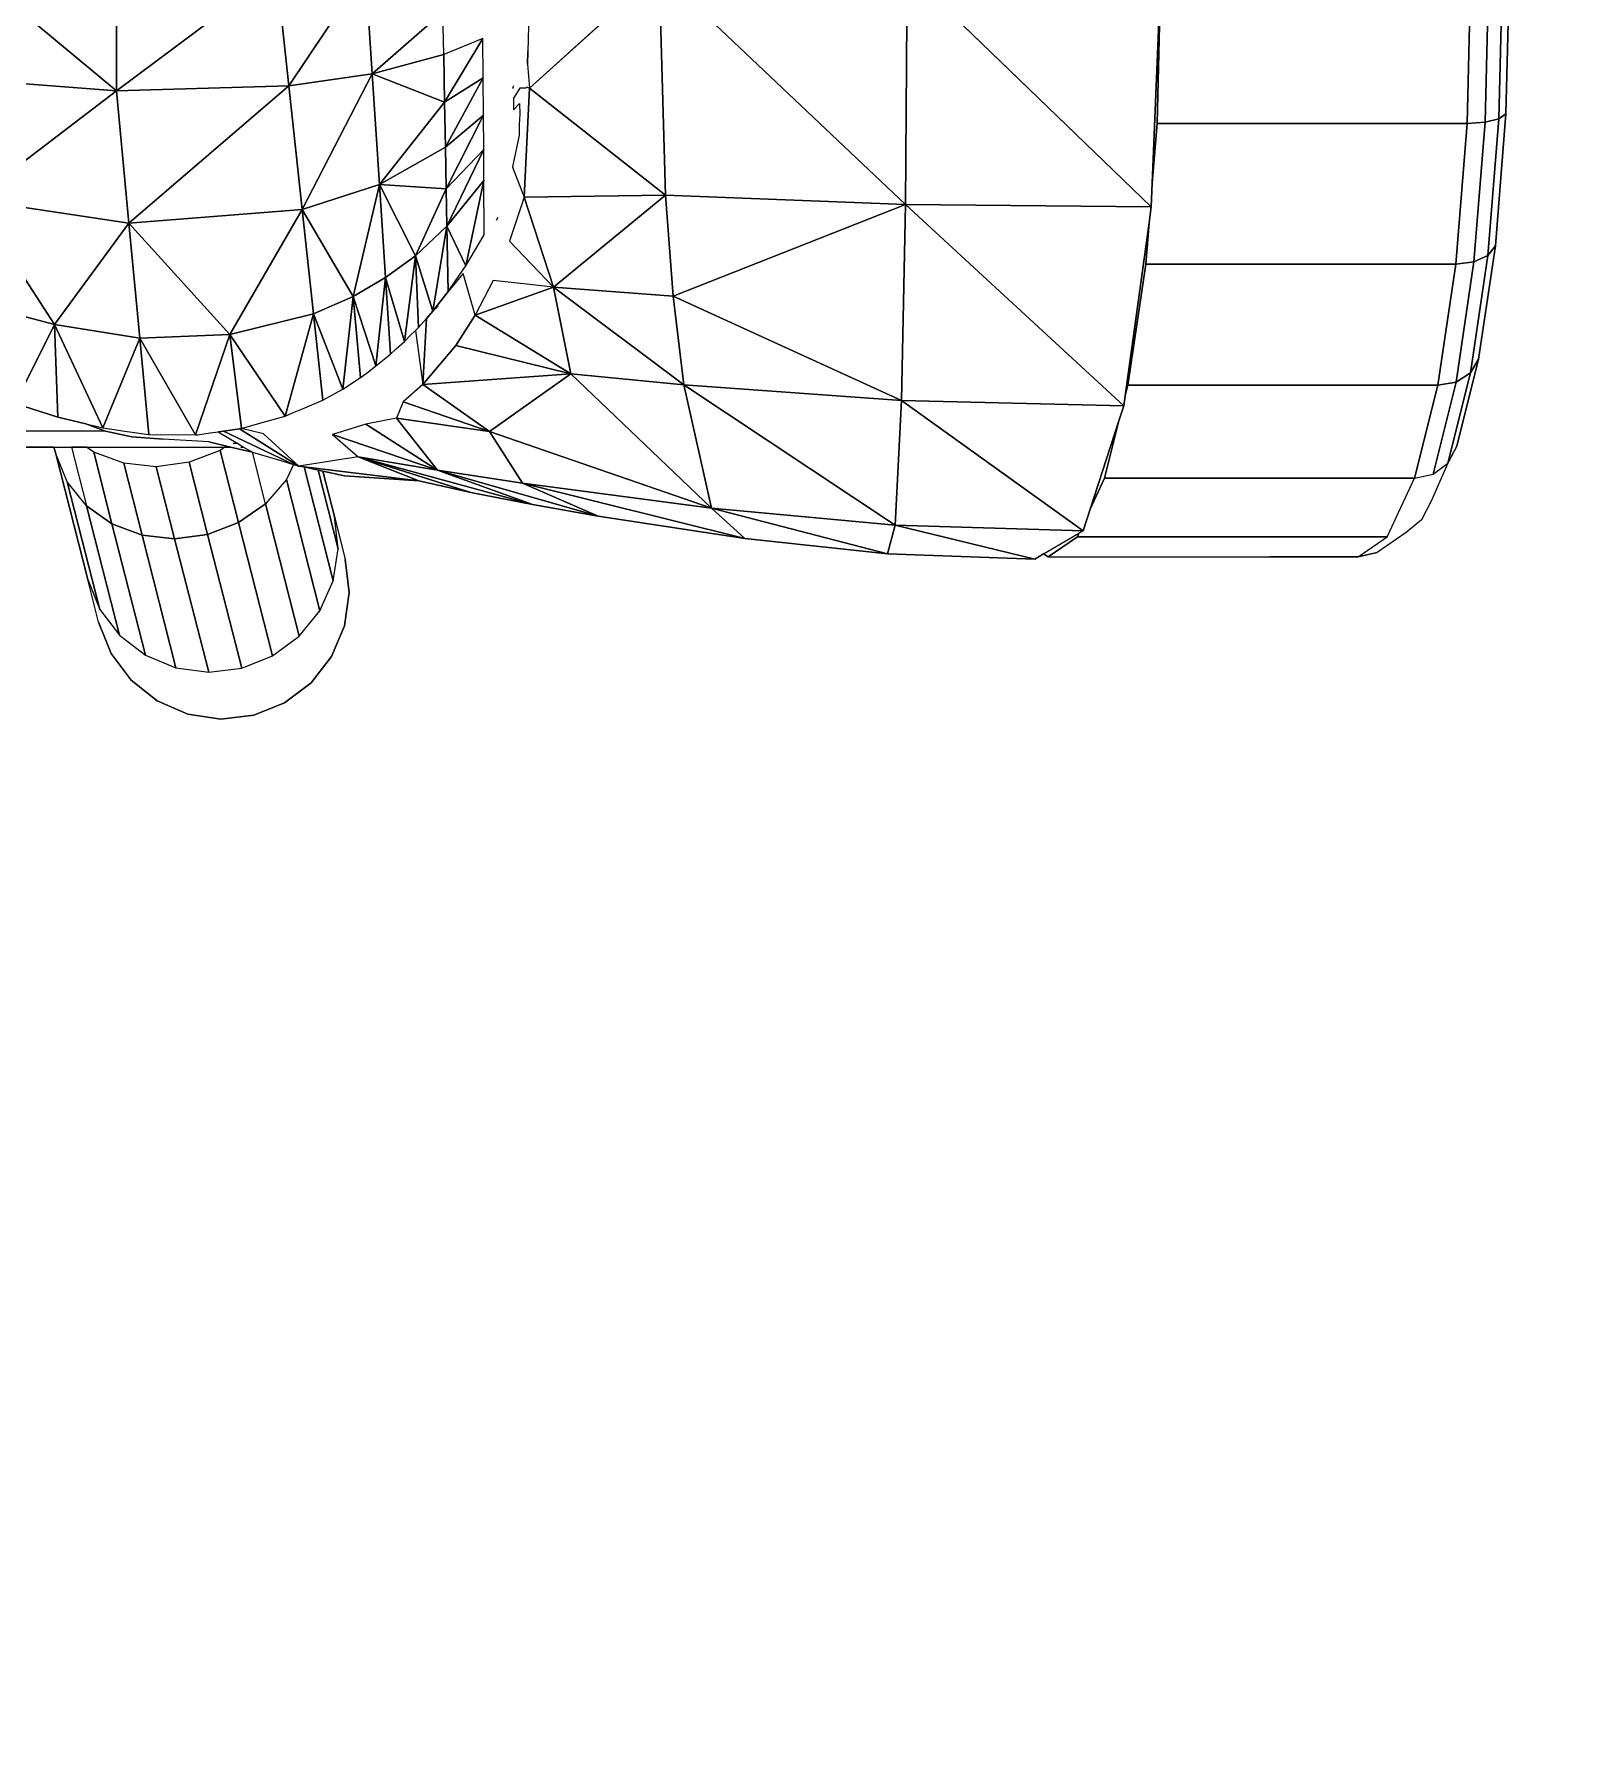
# Model space of a CAD drawing. Header units: millimetres. Extents: x 81693 to 98868, y 6565 to 11437.
# Drawn here: x 83271.95 to 83277.96, y 9385.79 to 9392.55 of the extents above; entities that cross this region are included whole.
import ezdxf

# ---------------------------------------------------------------- set-up
doc = ezdxf.new("R2010")
doc.units = ezdxf.units.MM
doc.layers.add('Moveis', color=1, linetype='Continuous', lineweight=9)
doc.layers.add('Parede Baixa', color=5, linetype='Continuous', lineweight=50)
doc.layers.add('Piso', color=55, linetype='Continuous')

# ---------------------------------------------------------------- blocks, each defined once
blk = doc.blocks.new('o')
at = {"layer": 'Moveis'}
for p, q in [((12555.8039, 3262.57), (12555.9332, 3262.589)), ((12555.9332, 3262.589), (12556.0628, 3262.5737)), ((12555.6837, 3262.5179), (12555.8039, 3262.57)), ((12556.0628, 3262.5737), (12556.184, 3262.525)), ((12556.184, 3262.525), (12556.2884, 3262.4464)), ((12555.5809, 3262.4364), (12555.6837, 3262.5179)), ((12555.5024, 3262.3309), (12555.5809, 3262.4364)), ((12556.2884, 3262.4464), (12556.3689, 3262.3431)), ((12555.4537, 3262.2086), (12555.5024, 3262.3309)), ((12556.3689, 3262.3431), (12556.4201, 3262.2223)), ((12555.4537, 3262.2086), (12555.4108, 3262.0405)), ((12556.4201, 3262.2223), (12556.4384, 3262.0921)), ((12556.4384, 3262.0921), (12556.4226, 3261.9614)), ((12555.4108, 3262.0405), (12555.285, 3261.5475)), ((12556.3797, 3261.7933), (12556.4226, 3261.9614)), ((12558.5531, 3261.9394), (12557.9917, 3261.8797)), ((12559.131, 3261.9606), (12558.5531, 3261.9394)), ((12559.1659, 3261.9402), (12559.131, 3261.9606)), ((12559.1659, 3261.9402), (12559.1837, 3261.9522)), ((12559.1659, 3261.9402), (12559.3049, 3261.8592)), ((12559.1837, 3261.9522), (12559.2985, 3261.8729)), ((12559.1837, 3261.9522), (12560.0237, 3261.9522)), ((12560.0237, 3261.9522), (12560.055, 3261.9522)), ((12560.055, 3261.9522), (12560.4012, 3261.9522)), ((12560.4012, 3261.9522), (12560.4758, 3261.9342)), ((12560.5897, 3261.8556), (12560.4758, 3261.9342)), ((12557.9917, 3261.8797), (12557.4167, 3261.7916)), ((12559.2985, 3261.8729), (12559.3049, 3261.8592)), ((12559.3212, 3261.8497), (12559.3049, 3261.8592)), ((12559.3491, 3261.7641), (12559.3212, 3261.8497)), ((12560.6503, 3261.8062), (12560.5897, 3261.8556)), ((12556.3344, 3261.6154), (12556.3797, 3261.7933)), ((12557.4167, 3261.7916), (12557.1581, 3261.7453)), ((12560.6887, 3261.7323), (12560.6503, 3261.8062)), ((12557.1581, 3261.7453), (12556.9156, 3261.6984)), ((12559.462, 3261.4176), (12559.3491, 3261.7641)), ((12559.3491, 3261.7641), (12559.4054, 3261.6429)), ((12560.754, 3261.5831), (12560.6887, 3261.7323)), ((12556.4193, 3261.6338), (12556.7118, 3261.6536)), ((12556.7118, 3261.6536), (12556.9156, 3261.6984)), ((12559.4054, 3261.6429), (12559.462, 3261.4176)), ((12556.0576, 3261.5409), (12556.1729, 3261.575)), ((12556.1729, 3261.575), (12556.2198, 3261.5889)), ((12556.2404, 3261.595), (12556.2198, 3261.5889)), ((12556.2404, 3261.595), (12556.2607, 3261.5975)), ((12556.2607, 3261.5975), (12556.3157, 3261.6113)), ((12556.3157, 3261.6113), (12556.3344, 3261.6154)), ((12556.3344, 3261.6154), (12556.4193, 3261.6338)), ((12560.754, 3261.5831), (12560.7888, 3261.5168)), ((12552.0413, 3261.5202), (12555.278, 3261.5202)), ((12555.278, 3261.5202), (12555.285, 3261.5475)), ((12555.278, 3261.5202), (12555.2956, 3261.5202)), ((12555.2956, 3261.5202), (12555.3472, 3261.5202)), ((12555.3472, 3261.5202), (12555.4057, 3261.5202)), ((12555.4057, 3261.5202), (12555.4292, 3261.5202)), ((12555.4292, 3261.5202), (12555.536, 3261.5202)), ((12555.536, 3261.5202), (12555.6605, 3261.5202)), ((12555.6605, 3261.5202), (12555.7941, 3261.5202)), ((12555.7941, 3261.5202), (12555.9276, 3261.5202)), ((12555.8866, 3261.4993), (12555.9724, 3261.5202)), ((12555.9276, 3261.5202), (12555.9501, 3261.5202)), ((12555.9501, 3261.5202), (12555.9724, 3261.5202)), ((12555.9724, 3261.5202), (12556.0576, 3261.5409)), ((12556, 3261.5063), (12555.9824, 3261.5065)), ((12556.0123, 3261.5202), (12556.023, 3261.5202)), ((12560.8747, 3261.1747), (12560.7888, 3261.5168)), ((12555.4038, 3261.4292), (12555.4803, 3261.4573)), ((12555.4803, 3261.4573), (12555.5848, 3261.4798)), ((12555.5848, 3261.4798), (12555.7066, 3261.4891)), ((12555.8866, 3261.4993), (12555.7066, 3261.4891)), ((12559.4814, 3261.358), (12559.462, 3261.4176)), ((12559.4868, 3261.3188), (12559.4814, 3261.358)), ((12559.5804, 3260.6397), (12559.4868, 3261.3188)), ((12559.4868, 3261.3188), (12559.4972, 3261.2776)), ((12559.4972, 3261.2776), (12559.5675, 3260.802)), ((12560.9406, 3260.7294), (12560.8747, 3261.1747)), ((12556.7414, 3261.0147), (12556.7098, 3261.0507)), ((12556.7663, 3260.9863), (12556.7414, 3261.0147)), ((12556.7663, 3260.9863), (12556.7879, 3260.9667)), ((12559.5675, 3260.802), (12559.5804, 3260.6397)), ((12560.9819, 3260.2111), (12560.9406, 3260.7294)), ((12557.0213, 3260.6178), (12557.015, 3260.6296)), ((12559.5891, 3260.5769), (12559.5804, 3260.6397)), ((12559.5928, 3260.484), (12559.5891, 3260.5769)), ((12557.079, 3260.4197), (12557.0819, 3260.4271)), ((12559.5928, 3260.484), (12559.6116, 3260.2485)), ((12559.6265, 3259.6549), (12559.5928, 3260.484)), ((12559.6116, 3260.2485), (12559.6265, 3259.6549)), ((12560.9959, 3259.6551), (12560.9819, 3260.2111)), ((12557.083, 3260.1013), (12557.0793, 3260.1094)), ((12557.0793, 3260.1094), (12557.0831, 3260.1094)), ((12557.1386, 3260.0155), (12557.1393, 3259.9658))]:
    blk.add_line(p, q, dxfattribs=at)
for points, invisible_edges in [([(12557.1581, 3261.7453), (12558.9237, 3282.3154), (12557.4167, 3261.7916)], 3), ([(12557.1581, 3261.7453), (12558.9237, 3282.3154), (12557.4167, 3261.7916)], 3), ([(12557.1581, 3261.7453), (12558.9237, 3282.3154), (12557.4167, 3261.7916)], 3), ([(12557.1581, 3261.7453), (12558.9237, 3282.3154), (12557.4167, 3261.7916)], 3), ([(12557.1581, 3261.7453), (12558.9237, 3282.3154), (12557.4167, 3261.7916)], 3), ([(12557.4167, 3261.7916), (12558.9237, 3282.3154), (12557.9917, 3261.8797)], 3), ([(12557.4167, 3261.7916), (12558.9237, 3282.3154), (12557.9917, 3261.8797)], 3), ([(12557.4167, 3261.7916), (12558.9237, 3282.3154), (12557.9917, 3261.8797)], 3), ([(12557.4167, 3261.7916), (12558.9237, 3282.3154), (12557.9917, 3261.8797)], 3), ([(12557.4167, 3261.7916), (12558.9237, 3282.3154), (12557.9917, 3261.8797)], 3), ([(12557.9917, 3261.8797), (12558.9237, 3282.3154), (12558.5531, 3261.9394)], 3), ([(12557.9917, 3261.8797), (12558.9237, 3282.3154), (12558.5531, 3261.9394)], 3), ([(12557.9917, 3261.8797), (12558.9237, 3282.3154), (12558.5531, 3261.9394)], 3), ([(12557.9917, 3261.8797), (12558.9237, 3282.3154), (12558.5531, 3261.9394)], 3), ([(12557.9917, 3261.8797), (12558.9237, 3282.3154), (12558.5531, 3261.9394)], 3), ([(12555.278, 3261.5202), (12556.6486, 3280.6857), (12555.285, 3261.5475)], 3), ([(12555.278, 3261.5202), (12556.6486, 3280.6857), (12555.285, 3261.5475)], 3), ([(12555.278, 3261.5202), (12556.6486, 3280.6857), (12555.285, 3261.5475)], 3), ([(12555.278, 3261.5202), (12556.6486, 3280.6857), (12555.285, 3261.5475)], 3), ([(12555.278, 3261.5202), (12556.6486, 3280.6857), (12555.285, 3261.5475)], 3), ([(12555.285, 3261.5475), (12556.6486, 3280.6857), (12555.4108, 3262.0405)], 3), ([(12555.285, 3261.5475), (12556.6486, 3280.6857), (12555.4108, 3262.0405)], 3), ([(12555.285, 3261.5475), (12556.6486, 3280.6857), (12555.4108, 3262.0405)], 3), ([(12555.285, 3261.5475), (12556.6486, 3280.6857), (12555.4108, 3262.0405)], 3), ([(12555.285, 3261.5475), (12556.6486, 3280.6857), (12555.4108, 3262.0405)], 3), ([(12555.4108, 3262.0405), (12556.6486, 3280.6857), (12555.4537, 3262.2086)], 3), ([(12555.4108, 3262.0405), (12556.6486, 3280.6857), (12555.4537, 3262.2086)], 3), ([(12555.4108, 3262.0405), (12556.6486, 3280.6857), (12555.4537, 3262.2086)], 3), ([(12555.4108, 3262.0405), (12556.6486, 3280.6857), (12555.4537, 3262.2086)], 3), ([(12555.4108, 3262.0405), (12556.6486, 3280.6857), (12555.4537, 3262.2086)], 3), ([(12555.4537, 3262.2086), (12556.6486, 3280.6857), (12555.5024, 3262.3309)], 3), ([(12555.4537, 3262.2086), (12556.6486, 3280.6857), (12555.5024, 3262.3309)], 3), ([(12555.4537, 3262.2086), (12556.6486, 3280.6857), (12555.5024, 3262.3309)], 3), ([(12555.4537, 3262.2086), (12556.6486, 3280.6857), (12555.5024, 3262.3309)], 3), ([(12555.4537, 3262.2086), (12556.6486, 3280.6857), (12555.5024, 3262.3309)], 3), ([(12555.5024, 3262.3309), (12556.6486, 3280.6857), (12555.5809, 3262.4364)], 3), ([(12555.5024, 3262.3309), (12556.6486, 3280.6857), (12555.5809, 3262.4364)], 3), ([(12555.5024, 3262.3309), (12556.6486, 3280.6857), (12555.5809, 3262.4364)], 3), ([(12555.5024, 3262.3309), (12556.6486, 3280.6857), (12555.5809, 3262.4364)], 3), ([(12555.5024, 3262.3309), (12556.6486, 3280.6857), (12555.5809, 3262.4364)], 3), ([(12555.5809, 3262.4364), (12556.6486, 3280.6857), (12555.6837, 3262.5179)], 3), ([(12555.5809, 3262.4364), (12556.6486, 3280.6857), (12555.6837, 3262.5179)], 3), ([(12555.5809, 3262.4364), (12556.6486, 3280.6857), (12555.6837, 3262.5179)], 3), ([(12555.5809, 3262.4364), (12556.6486, 3280.6857), (12555.6837, 3262.5179)], 3), ([(12555.5809, 3262.4364), (12556.6486, 3280.6857), (12555.6837, 3262.5179)], 3), ([(12555.6837, 3262.5179), (12556.6486, 3280.6857), (12555.8039, 3262.57)], 3), ([(12555.6837, 3262.5179), (12556.6486, 3280.6857), (12555.8039, 3262.57)], 3), ([(12555.6837, 3262.5179), (12556.6486, 3280.6857), (12555.8039, 3262.57)], 3), ([(12555.6837, 3262.5179), (12556.6486, 3280.6857), (12555.8039, 3262.57)], 3), ([(12555.6837, 3262.5179), (12556.6486, 3280.6857), (12555.8039, 3262.57)], 3), ([(12555.8039, 3262.57), (12556.6486, 3280.6857), (12555.9332, 3262.589)], 3), ([(12555.8039, 3262.57), (12556.6486, 3280.6857), (12555.9332, 3262.589)], 3), ([(12555.8039, 3262.57), (12556.6486, 3280.6857), (12555.9332, 3262.589)], 3), ([(12555.8039, 3262.57), (12556.6486, 3280.6857), (12555.9332, 3262.589)], 3), ([(12555.8039, 3262.57), (12556.6486, 3280.6857), (12555.9332, 3262.589)], 3), ([(12555.9332, 3262.589), (12556.6486, 3280.6857), (12556.0628, 3262.5737)], 3), ([(12555.9332, 3262.589), (12556.6486, 3280.6857), (12556.0628, 3262.5737)], 3), ([(12555.9332, 3262.589), (12556.6486, 3280.6857), (12556.0628, 3262.5737)], 3), ([(12555.9332, 3262.589), (12556.6486, 3280.6857), (12556.0628, 3262.5737)], 3), ([(12555.9332, 3262.589), (12556.6486, 3280.6857), (12556.0628, 3262.5737)], 3), ([(12556.0628, 3262.5737), (12556.6486, 3280.6857), (12556.184, 3262.525)], 3), ([(12556.0628, 3262.5737), (12556.6486, 3280.6857), (12556.184, 3262.525)], 3), ([(12556.0628, 3262.5737), (12556.6486, 3280.6857), (12556.184, 3262.525)], 3), ([(12556.0628, 3262.5737), (12556.6486, 3280.6857), (12556.184, 3262.525)], 3), ([(12556.0628, 3262.5737), (12556.6486, 3280.6857), (12556.184, 3262.525)], 3), ([(12556.184, 3262.525), (12556.6486, 3280.6857), (12556.2884, 3262.4464)], 3), ([(12556.184, 3262.525), (12556.6486, 3280.6857), (12556.2884, 3262.4464)], 3), ([(12556.184, 3262.525), (12556.6486, 3280.6857), (12556.2884, 3262.4464)], 3), ([(12556.184, 3262.525), (12556.6486, 3280.6857), (12556.2884, 3262.4464)], 3), ([(12556.184, 3262.525), (12556.6486, 3280.6857), (12556.2884, 3262.4464)], 3), ([(12556.2884, 3262.4464), (12556.6486, 3280.6857), (12556.3689, 3262.3431)], 3), ([(12556.2884, 3262.4464), (12556.6486, 3280.6857), (12556.3689, 3262.3431)], 3), ([(12556.2884, 3262.4464), (12556.6486, 3280.6857), (12556.3689, 3262.3431)], 3), ([(12556.2884, 3262.4464), (12556.6486, 3280.6857), (12556.3689, 3262.3431)], 3), ([(12556.2884, 3262.4464), (12556.6486, 3280.6857), (12556.3689, 3262.3431)], 3), ([(12556.3689, 3262.3431), (12556.6486, 3280.6857), (12556.4201, 3262.2223)], 3), ([(12556.3689, 3262.3431), (12556.6486, 3280.6857), (12556.4201, 3262.2223)], 3), ([(12556.3689, 3262.3431), (12556.6486, 3280.6857), (12556.4201, 3262.2223)], 3), ([(12556.3689, 3262.3431), (12556.6486, 3280.6857), (12556.4201, 3262.2223)], 3), ([(12556.3689, 3262.3431), (12556.6486, 3280.6857), (12556.4201, 3262.2223)], 3), ([(12556.4201, 3262.2223), (12556.6486, 3280.6857), (12556.4384, 3262.0921)], 3), ([(12556.4201, 3262.2223), (12556.6486, 3280.6857), (12556.4384, 3262.0921)], 3), ([(12556.4201, 3262.2223), (12556.6486, 3280.6857), (12556.4384, 3262.0921)], 3), ([(12556.4201, 3262.2223), (12556.6486, 3280.6857), (12556.4384, 3262.0921)], 3), ([(12556.4201, 3262.2223), (12556.6486, 3280.6857), (12556.4384, 3262.0921)], 3), ([(12556.7118, 3261.6536), (12556.7243, 3280.6857), (12556.9156, 3261.6984)], 3), ([(12556.7118, 3261.6536), (12556.7243, 3280.6857), (12556.9156, 3261.6984)], 3), ([(12556.7118, 3261.6536), (12556.7243, 3280.6857), (12556.9156, 3261.6984)], 3), ([(12556.7118, 3261.6536), (12556.7243, 3280.6857), (12556.9156, 3261.6984)], 3), ([(12556.7118, 3261.6536), (12556.7243, 3280.6857), (12556.9156, 3261.6984)], 3), ([(12556.9156, 3261.6984), (12556.9167, 3280.7007), (12557.1581, 3261.7453)], 3), ([(12556.9156, 3261.6984), (12556.9167, 3280.7007), (12557.1581, 3261.7453)], 3), ([(12556.9156, 3261.6984), (12556.9167, 3280.7007), (12557.1581, 3261.7453)], 3), ([(12556.9156, 3261.6984), (12556.9167, 3280.7007), (12557.1581, 3261.7453)], 3), ([(12556.9156, 3261.6984), (12556.9167, 3280.7007), (12557.1581, 3261.7453)], 3), ([(12552.0413, 3261.5202), (12552.0907, 3279.4681), (12555.278, 3261.5202)], 3), ([(12552.0413, 3261.5202), (12552.0907, 3279.4681), (12555.278, 3261.5202)], 3), ([(12552.0413, 3261.5202), (12552.0907, 3279.4681), (12555.278, 3261.5202)], 3), ([(12552.0413, 3261.5202), (12552.0907, 3279.4681), (12555.278, 3261.5202)], 3), ([(12552.0413, 3261.5202), (12552.0907, 3279.4681), (12555.278, 3261.5202)], 3), ([(12558.5531, 3261.9394), (12558.9237, 3266.5768), (12559.131, 3261.9606)], 3), ([(12558.5531, 3261.9394), (12558.9237, 3266.5768), (12559.131, 3261.9606)], 3), ([(12558.5531, 3261.9394), (12558.9237, 3266.5768), (12559.131, 3261.9606)], 3), ([(12558.5531, 3261.9394), (12558.9237, 3266.5768), (12559.131, 3261.9606)], 3), ([(12558.5531, 3261.9394), (12558.9237, 3266.5768), (12559.131, 3261.9606)], 3), ([(12559.131, 3261.9606), (12560.0237, 3265.4681), (12559.1659, 3261.9402)], 3), ([(12559.131, 3261.9606), (12560.0237, 3265.4681), (12559.1659, 3261.9402)], 3), ([(12559.131, 3261.9606), (12560.0237, 3265.4681), (12559.1659, 3261.9402)], 3), ([(12559.131, 3261.9606), (12560.0237, 3265.4681), (12559.1659, 3261.9402)], 3), ([(12559.131, 3261.9606), (12560.0237, 3265.4681), (12559.1659, 3261.9402)], 3), ([(12559.1659, 3261.9402), (12560.0237, 3265.4681), (12559.1837, 3261.9522)], 3), ([(12559.1659, 3261.9402), (12560.0237, 3265.4681), (12559.1837, 3261.9522)], 3), ([(12559.1659, 3261.9402), (12560.0237, 3265.4681), (12559.1837, 3261.9522)], 3), ([(12559.1659, 3261.9402), (12560.0237, 3265.4681), (12559.1837, 3261.9522)], 3), ([(12559.1659, 3261.9402), (12560.0237, 3265.4681), (12559.1837, 3261.9522)], 3), ([(12560.055, 3261.9522), (12561.0428, 3264.449), (12560.4012, 3261.9522)], 3), ([(12560.4012, 3261.9522), (12561.0428, 3264.449), (12560.4758, 3261.9342)], 3), ([(12560.4758, 3261.9342), (12561.0428, 3264.449), (12560.5897, 3261.8556)], 3), ([(12560.5897, 3261.8556), (12561.0428, 3264.449), (12560.6503, 3261.8062)], 3), ([(12560.6503, 3261.8062), (12561.0428, 3264.449), (12560.6887, 3261.7323)], 3), ([(12560.6887, 3261.7323), (12561.0428, 3264.449), (12560.754, 3261.5831)], 3), ([(12560.754, 3261.5831), (12561.0428, 3264.449), (12560.7888, 3261.5168)], 3), ([(12560.7888, 3261.5168), (12561.0428, 3264.449), (12560.8747, 3261.1747)], 3), ([(12560.8747, 3261.1747), (12561.0428, 3264.449), (12560.9406, 3260.7294)], 3), ([(12560.9406, 3260.7294), (12561.0428, 3264.449), (12560.9819, 3260.2111)], 3), ([(12560.9819, 3260.2111), (12561.0428, 3264.449), (12560.9959, 3259.6551)], 3), ([(12555.7573, 3262.3874), (12555.7524, 3261.8805), (12555.6244, 3261.8664)], 1), ([(12555.6244, 3261.8664), (12555.6378, 3262.338), (12555.7573, 3262.3874)], 1), ([(12555.7524, 3261.8805), (12555.7573, 3262.3874), (12555.8862, 3262.4048)], 1), ([(12555.8862, 3262.4048), (12555.8816, 3261.8635), (12555.7524, 3261.8805)], 1), ([(12555.8816, 3261.8635), (12555.8862, 3262.4048), (12556.0157, 3262.3889)], 1), ([(12556.0157, 3262.3889), (12556.0032, 3261.8165), (12555.8816, 3261.8635)], 1), ([(12556.0032, 3261.8165), (12556.0157, 3262.3889), (12556.137, 3262.3408)], 1), ([(12555.6378, 3262.338), (12555.6244, 3261.8664), (12555.5062, 3261.8221)], 1), ([(12555.5062, 3261.8221), (12555.5359, 3262.2599), (12555.6378, 3262.338)], 1), ([(12556.137, 3262.3408), (12556.1089, 3261.7428), (12556.0032, 3261.8165)], 1), ([(12556.1089, 3261.7428), (12556.137, 3262.3408), (12556.2418, 3262.2638)], 1), ([(12555.5359, 3262.2599), (12555.5062, 3261.8221), (12555.406, 3261.7507)], 1), ([(12555.406, 3261.7507), (12555.4584, 3262.1584), (12555.5359, 3262.2599)], 1), ([(12556.2418, 3262.2638), (12556.1914, 3261.6473), (12556.1089, 3261.7428)], 1), ([(12556.1914, 3261.6473), (12556.2418, 3262.2638), (12556.323, 3262.1632)], 1), ([(12555.4584, 3262.1584), (12555.406, 3261.7507), (12555.3305, 3261.6571)], 1), ([(12555.3305, 3261.6571), (12555.4108, 3262.0405), (12555.4584, 3262.1584)], 1), ([(12556.323, 3262.1632), (12556.2198, 3261.5889), (12556.1914, 3261.6473)], 1), ([(12556.2198, 3261.5889), (12556.323, 3262.1632), (12556.2404, 3261.595)], 3), ([(12556.2404, 3261.595), (12556.323, 3262.1632), (12556.2607, 3261.5975)], 3), ([(12556.2607, 3261.5975), (12556.323, 3262.1632), (12556.375, 3262.0458)], 1), ([(12556.375, 3262.0458), (12556.3157, 3261.6113), (12556.2607, 3261.5975)], 1), ([(12556.3157, 3261.6113), (12556.375, 3262.0458), (12556.3944, 3261.9196)], 1), ([(12556.7118, 3261.6536), (12556.4226, 3261.9614), (12556.4384, 3262.0921)], 13), ([(12556.7118, 3261.6536), (12556.4226, 3261.9614), (12556.4384, 3262.0921)], 13), ([(12556.7118, 3261.6536), (12556.4226, 3261.9614), (12556.4384, 3262.0921)], 13), ([(12556.7118, 3261.6536), (12556.4226, 3261.9614), (12556.4384, 3262.0921)], 13), ([(12556.7118, 3261.6536), (12556.4226, 3261.9614), (12556.4384, 3262.0921)], 13), ([(12555.4108, 3262.0405), (12555.3305, 3261.6571), (12555.285, 3261.5475)], 1), ([(12556.3944, 3261.9196), (12556.3344, 3261.6154), (12556.3157, 3261.6113)], 1), ([(12556.3344, 3261.6154), (12556.3944, 3261.9196), (12556.3797, 3261.7933)], 1), ([(12556.4193, 3261.6338), (12556.3797, 3261.7933), (12556.4226, 3261.9614)], 13), ([(12556.4193, 3261.6338), (12556.3797, 3261.7933), (12556.4226, 3261.9614)], 13), ([(12556.4193, 3261.6338), (12556.3797, 3261.7933), (12556.4226, 3261.9614)], 13), ([(12556.4193, 3261.6338), (12556.3797, 3261.7933), (12556.4226, 3261.9614)], 13), ([(12556.4193, 3261.6338), (12556.3797, 3261.7933), (12556.4226, 3261.9614)], 13), ([(12556.4193, 3261.6338), (12556.4226, 3261.9614), (12556.7118, 3261.6536)], 3), ([(12556.4193, 3261.6338), (12556.4226, 3261.9614), (12556.7118, 3261.6536)], 3), ([(12556.4193, 3261.6338), (12556.4226, 3261.9614), (12556.7118, 3261.6536)], 3), ([(12556.4193, 3261.6338), (12556.4226, 3261.9614), (12556.7118, 3261.6536)], 3), ([(12556.4193, 3261.6338), (12556.4226, 3261.9614), (12556.7118, 3261.6536)], 3), ([(12559.131, 3261.9606), (12559.3212, 3261.8497), (12558.5825, 3261.8267)], 1), ([(12559.3212, 3261.8497), (12559.131, 3261.9606), (12559.1659, 3261.9402)], 13), ([(12559.3212, 3261.8497), (12559.1659, 3261.9402), (12559.3049, 3261.8592)], 1), ([(12560.0237, 3261.9522), (12559.2985, 3261.8729), (12559.1837, 3261.9522)], 1), ([(12559.2985, 3261.8729), (12560.0237, 3261.9522), (12560.516, 3261.8729)], 3), ([(12560.516, 3261.8729), (12560.0237, 3261.9522), (12560.055, 3261.9522)], 13), ([(12560.516, 3261.8729), (12560.055, 3261.9522), (12560.4012, 3261.9522)], 1), ([(12555.5523, 3261.5838), (12555.5062, 3261.8221), (12555.6244, 3261.8664)], 1), ([(12555.6244, 3261.8664), (12555.6802, 3261.5974), (12555.5523, 3261.5838)], 1), ([(12555.6802, 3261.5974), (12555.6244, 3261.8664), (12555.7524, 3261.8805)], 1), ([(12555.7524, 3261.8805), (12555.8094, 3261.5802), (12555.6802, 3261.5974)], 1), ([(12555.8094, 3261.5802), (12555.7524, 3261.8805), (12555.8816, 3261.8635)], 1), ([(12555.8816, 3261.8635), (12555.931, 3261.5334), (12555.8094, 3261.5802)], 1), ([(12555.931, 3261.5334), (12555.8816, 3261.8635), (12556.0032, 3261.8165)], 1), ([(12559.3212, 3261.8497), (12559.4814, 3261.358), (12558.6071, 3261.3376)], 1), ([(12560.516, 3261.8729), (12559.3049, 3261.8592), (12559.2985, 3261.8729)], 1), ([(12559.3049, 3261.8592), (12560.516, 3261.8729), (12559.3212, 3261.8497)], 3), ([(12559.3212, 3261.8497), (12560.516, 3261.8729), (12559.3491, 3261.7641)], 3), ([(12559.4814, 3261.358), (12559.3212, 3261.8497), (12559.3491, 3261.7641)], 13), ([(12559.3491, 3261.7641), (12560.516, 3261.8729), (12559.4054, 3261.6429)], 3), ([(12559.4054, 3261.6429), (12560.516, 3261.8729), (12560.6229, 3261.6429)], 1), ([(12555.4343, 3261.5403), (12555.406, 3261.7507), (12555.5062, 3261.8221)], 1), ([(12555.5062, 3261.8221), (12555.5523, 3261.5838), (12555.4343, 3261.5403)], 1), ([(12556.0032, 3261.8165), (12555.9501, 3261.5202), (12555.931, 3261.5334)], 1), ([(12555.9501, 3261.5202), (12556.0032, 3261.8165), (12555.9724, 3261.5202)], 3), ([(12555.9724, 3261.5202), (12556.0032, 3261.8165), (12556.0576, 3261.5409)], 3), ([(12556.0576, 3261.5409), (12556.0032, 3261.8165), (12556.1089, 3261.7428)], 1), ([(12556.3797, 3261.7933), (12556.4193, 3261.6338), (12556.3344, 3261.6154)], 1), ([(12556.3797, 3261.7933), (12556.4193, 3261.6338), (12556.3344, 3261.6154)], 1), ([(12556.3797, 3261.7933), (12556.4193, 3261.6338), (12556.3344, 3261.6154)], 1), ([(12556.3797, 3261.7933), (12556.4193, 3261.6338), (12556.3344, 3261.6154)], 1), ([(12556.3797, 3261.7933), (12556.4193, 3261.6338), (12556.3344, 3261.6154)], 1), ([(12555.406, 3261.7507), (12555.4057, 3261.5202), (12555.3472, 3261.5202)], 1), ([(12555.4057, 3261.5202), (12555.406, 3261.7507), (12555.4343, 3261.5403)], 3), ([(12559.4814, 3261.358), (12559.3491, 3261.7641), (12559.462, 3261.4176)], 1), ([(12556.3157, 3261.6113), (12556.7118, 3261.6536), (12556.2607, 3261.5975)], 1), ([(12556.4727, 3261.5586), (12556.2607, 3261.5975), (12556.7118, 3261.6536)], 1), ([(12556.7118, 3261.6536), (12556.3157, 3261.6113), (12556.3344, 3261.6154)], 13), ([(12556.7118, 3261.6536), (12556.3344, 3261.6154), (12556.4193, 3261.6338)], 1), ([(12556.9893, 3261.459), (12556.7845, 3261.6108), (12557.1187, 3261.6623)], 1), ([(12560.6229, 3261.6429), (12559.462, 3261.4176), (12559.4054, 3261.6429)], 1), ([(12559.462, 3261.4176), (12560.6229, 3261.6429), (12559.4814, 3261.358)], 3), ([(12559.4814, 3261.358), (12560.6229, 3261.6429), (12559.4868, 3261.3188)], 3), ([(12559.4868, 3261.3188), (12560.6229, 3261.6429), (12559.4972, 3261.2776)], 3), ([(12559.4972, 3261.2776), (12560.6229, 3261.6429), (12560.7147, 3261.2776)], 1), ([(12560.6958, 3261.6273), (12560.7147, 3261.2776), (12560.6229, 3261.6429)], 1), ([(12555.9443, 3261.4572), (12556, 3261.5063), (12556.2198, 3261.5889)], 3), ([(12556.2198, 3261.5889), (12556.0074, 3261.4483), (12555.9443, 3261.4572)], 1), ([(12556.2198, 3261.5889), (12556, 3261.5063), (12556.023, 3261.5202)], 13), ([(12556.0074, 3261.4483), (12556.2198, 3261.5889), (12556.2404, 3261.595)], 1), ([(12556.2404, 3261.595), (12556.0153, 3261.4472), (12556.0074, 3261.4483)], 1), ([(12556.0153, 3261.4472), (12556.2404, 3261.595), (12556.101, 3261.4689)], 1), ([(12556.2198, 3261.5889), (12556.023, 3261.5202), (12556.1729, 3261.575)], 3), ([(12556.1729, 3261.575), (12556.023, 3261.5202), (12556.0576, 3261.5409)], 1), ([(12556.2607, 3261.5975), (12556.4727, 3261.5586), (12556.2404, 3261.595)], 1), ([(12556.7845, 3261.6108), (12556.9893, 3261.459), (12556.6234, 3261.4069)], 1), ([(12560.7147, 3261.2776), (12560.6958, 3261.6273), (12560.7868, 3261.2649)], 1), ([(12560.754, 3261.5831), (12560.7868, 3261.2649), (12560.6958, 3261.6273)], 1), ([(12560.7868, 3261.2649), (12560.754, 3261.5831), (12560.843, 3261.2288)], 1), ([(12560.7888, 3261.5168), (12560.843, 3261.2288), (12560.754, 3261.5831)], 1), ([(12552.0413, 3261.4563), (12555.278, 3261.5202), (12555.4803, 3261.4573)], 3), ([(12555.4803, 3261.4573), (12555.278, 3261.5202), (12555.2956, 3261.5202)], 13), ([(12555.4803, 3261.4573), (12555.2956, 3261.5202), (12555.3472, 3261.5202)], 13), ([(12555.4803, 3261.4573), (12555.3472, 3261.5202), (12555.4057, 3261.5202)], 13), ([(12555.4803, 3261.4573), (12555.4057, 3261.5202), (12555.4292, 3261.5202)], 13), ([(12555.4803, 3261.4573), (12555.4292, 3261.5202), (12555.536, 3261.5202)], 13), ([(12555.4803, 3261.4573), (12555.536, 3261.5202), (12555.5848, 3261.4798)], 3), ([(12555.5848, 3261.4798), (12555.536, 3261.5202), (12555.6605, 3261.5202)], 13), ([(12555.5848, 3261.4798), (12555.6605, 3261.5202), (12555.7066, 3261.4891)], 3), ([(12555.7066, 3261.4891), (12555.6605, 3261.5202), (12555.7941, 3261.5202)], 13), ([(12555.7066, 3261.4891), (12555.7941, 3261.5202), (12555.8866, 3261.4993)], 3), ([(12555.8866, 3261.4993), (12555.7941, 3261.5202), (12555.9276, 3261.5202)], 13), ([(12555.8866, 3261.4993), (12555.9276, 3261.5202), (12555.9724, 3261.5202)], 3), ([(12556, 3261.5063), (12555.9443, 3261.4572), (12555.9232, 3261.4602)], 1), ([(12555.9724, 3261.5202), (12555.9276, 3261.5202), (12555.9501, 3261.5202)], 1), ([(12560.843, 3261.2288), (12560.7888, 3261.5168), (12560.8747, 3261.1747)], 1), ([(12555.2809, 3261.0391), (12555.4543, 3261.4413), (12555.47, 3261.4451)], 1), ([(12555.4543, 3261.4413), (12555.2809, 3261.0391), (12555.2938, 3261.4026)], 13), ([(12555.2938, 3261.4026), (12555.4803, 3261.4573), (12555.4038, 3261.4292)], 1), ([(12555.4543, 3261.4413), (12555.2938, 3261.4026), (12555.4038, 3261.4292)], 1), ([(12555.5313, 3261.4537), (12555.6153, 3261.092), (12555.47, 3261.4451)], 1), ([(12555.6153, 3261.092), (12555.5313, 3261.4537), (12555.5474, 3261.4559)], 13), ([(12555.6153, 3261.092), (12555.5474, 3261.4559), (12555.651, 3261.4705)], 1), ([(12555.8419, 3261.4716), (12555.9692, 3261.0779), (12555.8341, 3261.4728)], 1), ([(12555.9692, 3261.0779), (12555.8419, 3261.4716), (12555.8913, 3261.4647)], 13), ([(12555.9692, 3261.0779), (12555.8913, 3261.4647), (12555.9232, 3261.4602)], 13), ([(12555.9692, 3261.0779), (12555.9232, 3261.4602), (12555.9443, 3261.4572)], 13), ([(12555.9692, 3261.0779), (12555.9443, 3261.4572), (12556.0074, 3261.4483)], 13), ([(12555.9692, 3261.0779), (12556.0074, 3261.4483), (12556.0153, 3261.4472)], 1), ([(12556.0961, 3261.4241), (12555.9692, 3261.0779), (12556.0153, 3261.4472)], 1), ([(12552.0413, 3261.2691), (12555.2938, 3261.4026), (12555.1252, 3261.3494)], 13), ([(12555.9692, 3261.0779), (12556.0961, 3261.4241), (12556.1859, 3261.3985)], 1), ([(12556.215, 3261.3863), (12556.2981, 3260.9973), (12556.1859, 3261.3985)], 1), ([(12556.2981, 3260.9973), (12556.215, 3261.3863), (12556.2541, 3261.3698)], 13), ([(12556.2981, 3260.9973), (12556.2541, 3261.3698), (12556.3346, 3261.3358)], 1), ([(12556.3813, 3261.3101), (12556.2981, 3260.9973), (12556.3346, 3261.3358)], 13), ([(12556.2981, 3260.9973), (12556.3813, 3261.3101), (12556.4135, 3261.2924)], 1), ([(12556.3813, 3261.3101), (12556.3346, 3261.3358), (12556.3728, 3261.3148)], 1), ([(12559.4814, 3261.358), (12559.5891, 3260.5769), (12558.6236, 3260.5672)], 1), ([(12559.5891, 3260.5769), (12559.4814, 3261.358), (12559.4868, 3261.3188)], 13), ([(12559.5891, 3260.5769), (12559.4868, 3261.3188), (12559.5804, 3260.6397)], 1), ([(12556.485, 3261.2452), (12556.4539, 3260.9293), (12556.482, 3261.2475)], 1), ([(12556.5146, 3261.223), (12556.4539, 3260.9293), (12556.485, 3261.2452)], 3), ([(12556.7277, 3261.275), (12556.7098, 3261.0507), (12556.6983, 3261.0622)], 1), ([(12556.7098, 3261.0507), (12556.7277, 3261.275), (12556.7414, 3261.0147)], 1), ([(12556.8567, 3261.1213), (12556.7414, 3261.0147), (12556.7277, 3261.275)], 1), ([(12560.7147, 3261.2776), (12559.5675, 3260.802), (12559.4972, 3261.2776)], 1), ([(12559.5675, 3260.802), (12560.7147, 3261.2776), (12560.785, 3260.802)], 1), ([(12560.7868, 3261.2649), (12560.785, 3260.802), (12560.7147, 3261.2776)], 1), ([(12560.785, 3260.802), (12560.7868, 3261.2649), (12560.8566, 3260.793)], 1), ([(12560.843, 3261.2288), (12560.8566, 3260.793), (12560.7868, 3261.2649)], 1), ([(12556.4539, 3260.9293), (12556.5146, 3261.223), (12556.5432, 3261.2015)], 1), ([(12560.8566, 3260.793), (12560.843, 3261.2288), (12560.9112, 3260.7675)], 1), ([(12560.8747, 3261.1747), (12560.9112, 3260.7675), (12560.843, 3261.2288)], 1), ([(12560.9112, 3260.7675), (12560.8747, 3261.1747), (12560.9406, 3260.7294)], 1), ([(12556.6, 3261.1547), (12556.655, 3261.1056), (12556.5806, 3260.8546)], 1), ([(12556.655, 3261.1056), (12556.6, 3261.1547), (12556.6228, 3261.1343)], 1), ([(12556.6782, 3261.0823), (12556.6986, 3260.7688), (12556.655, 3261.1056)], 1), ([(12556.7414, 3261.0147), (12556.8567, 3261.1213), (12556.7663, 3260.9863)], 3), ([(12556.7663, 3260.9863), (12556.8567, 3261.1213), (12556.8265, 3260.9088)], 3), ([(12556.8265, 3260.9088), (12556.8567, 3261.1213), (12556.8864, 3260.8377)], 3), ([(12556.8864, 3260.8377), (12556.8567, 3261.1213), (12556.9328, 3261.0026)], 1), ([(12556.6986, 3260.7688), (12556.6782, 3261.0823), (12556.6983, 3261.0622)], 13), ([(12556.6986, 3260.7688), (12556.6983, 3261.0622), (12556.7098, 3261.0507)], 1), ([(12556.7414, 3261.0147), (12556.6986, 3260.7688), (12556.7098, 3261.0507)], 1), ([(12556.6986, 3260.7688), (12556.7414, 3261.0147), (12556.7663, 3260.9863)], 1), ([(12560.785, 3260.802), (12559.5804, 3260.6397), (12559.5675, 3260.802)], 1), ([(12559.5804, 3260.6397), (12560.785, 3260.802), (12559.5891, 3260.5769)], 3), ([(12559.5891, 3260.5769), (12560.785, 3260.802), (12559.5928, 3260.484)], 3), ([(12559.5928, 3260.484), (12560.785, 3260.802), (12559.6116, 3260.2485)], 3), ([(12559.6116, 3260.2485), (12560.785, 3260.802), (12560.8292, 3260.2485)], 1), ([(12560.8566, 3260.793), (12560.8292, 3260.2485), (12560.785, 3260.802)], 1), ([(12560.8292, 3260.2485), (12560.8566, 3260.793), (12560.9004, 3260.2439)], 1), ([(12560.9112, 3260.7675), (12560.9004, 3260.2439), (12560.8566, 3260.793)], 1), ([(12560.9004, 3260.2439), (12560.9112, 3260.7675), (12560.954, 3260.2307)], 1), ([(12560.9406, 3260.7294), (12560.954, 3260.2307), (12560.9112, 3260.7675)], 1), ([(12560.954, 3260.2307), (12560.9406, 3260.7294), (12560.9819, 3260.2111)], 1), ([(12559.5891, 3260.5769), (12559.6265, 3259.6499), (12558.6294, 3259.6499)], 1), ([(12559.6265, 3259.6499), (12559.5891, 3260.5769), (12559.5928, 3260.484)], 13), ([(12557.1056, 3260.2948), (12557.0819, 3260.4271), (12557.1252, 3260.5384)], 13), ([(12557.1083, 3260.1095), (12557.1252, 3260.5384), (12557.1323, 3260.1096)], 3), ([(12557.1323, 3260.1096), (12557.1252, 3260.5384), (12557.1459, 3260.1096)], 13), ([(12557.0819, 3260.4271), (12557.1056, 3260.2948), (12557.079, 3260.4197)], 1), ([(12559.6265, 3259.6499), (12559.5928, 3260.484), (12559.6265, 3259.6549)], 1), ([(12557.1078, 3260.2125), (12557.1055, 3260.2539), (12557.1056, 3260.2948)], 12), ([(12560.8292, 3260.2485), (12559.6265, 3259.6549), (12559.6116, 3260.2485)], 1), ([(12559.6265, 3259.6549), (12560.8292, 3260.2485), (12560.8441, 3259.6549)], 1), ([(12560.9004, 3260.2439), (12560.8441, 3259.6549), (12560.8292, 3260.2485)], 1), ([(12560.8441, 3259.6549), (12560.9004, 3260.2439), (12560.9152, 3259.6549)], 1), ([(12560.954, 3260.2307), (12560.9152, 3259.6549), (12560.9004, 3260.2439)], 1), ([(12560.9152, 3259.6549), (12560.954, 3260.2307), (12560.9685, 3259.655)], 1), ([(12560.9819, 3260.2111), (12560.9685, 3259.655), (12560.954, 3260.2307)], 1), ([(12557.0833, 3260.1948), (12557.1083, 3260.1095), (12557.0832, 3260.1493)], 1), ([(12557.1083, 3260.1095), (12557.0833, 3260.1948), (12557.1074, 3260.1705)], 13), ([(12557.1083, 3260.1095), (12557.1074, 3260.1705), (12557.1078, 3260.2125)], 13), ([(12560.9685, 3259.655), (12560.9819, 3260.2111), (12560.9959, 3259.6551)], 1), ([(12557.1323, 3260.1096), (12557.1459, 3260.1096), (12557.1358, 3260.1067)], 1), ([(12557.1459, 3260.1096), (12557.1393, 3259.9658), (12557.1386, 3260.0155)], 1), ([(12557.1393, 3259.9658), (12557.1459, 3260.1096), (12557.1416, 3259.9173)], 3), ([(12557.1416, 3259.9173), (12557.1459, 3260.1096), (12557.1429, 3259.8653)], 3), ([(12557.6556, 3259.6499), (12557.1429, 3259.8653), (12557.1459, 3260.1096)], 3)]:
    blk.add_3dface(points, dxfattribs=dict(at, invisible_edges=invisible_edges))
for points in [[(12558.5531, 3261.9394), (12557.8611, 3261.7604), (12557.9917, 3261.8797)], [(12558.5825, 3261.8267), (12557.8611, 3261.7604), (12558.5531, 3261.9394)], [(12559.131, 3261.9606), (12558.5825, 3261.8267), (12558.5531, 3261.9394)], [(12557.9917, 3261.8797), (12557.1187, 3261.6623), (12557.4167, 3261.7916)], [(12557.9917, 3261.8797), (12557.8611, 3261.7604), (12557.1187, 3261.6623)], [(12559.3212, 3261.8497), (12558.6071, 3261.3376), (12558.5825, 3261.8267)], [(12557.4167, 3261.7916), (12556.7845, 3261.6108), (12557.1581, 3261.7453)], [(12557.4167, 3261.7916), (12557.1187, 3261.6623), (12556.7845, 3261.6108)], [(12558.5825, 3261.8267), (12557.7528, 3261.2757), (12557.8611, 3261.7604)], [(12558.6071, 3261.3376), (12557.7528, 3261.2757), (12558.5825, 3261.8267)], [(12557.1581, 3261.7453), (12556.7845, 3261.6108), (12556.4727, 3261.5586)], [(12557.1581, 3261.7453), (12556.4727, 3261.5586), (12556.9156, 3261.6984)], [(12557.8611, 3261.7604), (12557.3082, 3261.2323), (12556.9893, 3261.459)], [(12557.8611, 3261.7604), (12556.9893, 3261.459), (12557.1187, 3261.6623)], [(12557.8611, 3261.7604), (12557.7528, 3261.2757), (12557.3082, 3261.2323)], [(12559.462, 3261.4176), (12559.3491, 3261.7641), (12559.4054, 3261.6429)], [(12556.9156, 3261.6984), (12556.4727, 3261.5586), (12556.7118, 3261.6536)], [(12556.7845, 3261.6108), (12556.5037, 3261.4308), (12556.3723, 3261.4715)], [(12556.7845, 3261.6108), (12556.3723, 3261.4715), (12556.4727, 3261.5586)], [(12556.7845, 3261.6108), (12556.6234, 3261.4069), (12556.5037, 3261.4308)], [(12555.6153, 3261.092), (12555.2809, 3261.0391), (12555.47, 3261.4451)], [(12555.8341, 3261.4728), (12555.6153, 3261.092), (12555.651, 3261.4705)], [(12555.9692, 3261.0779), (12555.6153, 3261.092), (12555.8341, 3261.4728)], [(12556.9893, 3261.459), (12556.6505, 3261.3421), (12556.6234, 3261.4069)], [(12556.9893, 3261.459), (12556.7277, 3261.275), (12556.6505, 3261.3421)], [(12557.3082, 3261.2323), (12556.7277, 3261.275), (12556.9893, 3261.459)], [(12555.2938, 3261.4026), (12555.2809, 3261.0391), (12555.1252, 3261.3494)], [(12556.2981, 3260.9973), (12555.9692, 3261.0779), (12556.1859, 3261.3985)], [(12555.2809, 3261.0391), (12554.964, 3260.9544), (12555.1252, 3261.3494)], [(12558.6071, 3261.3376), (12557.7112, 3260.9274), (12557.7528, 3261.2757)], [(12558.6236, 3260.5672), (12557.7112, 3260.9274), (12558.6071, 3261.3376)], [(12559.4814, 3261.358), (12558.6236, 3260.5672), (12558.6071, 3261.3376)], [(12556.4539, 3260.9293), (12556.2981, 3260.9973), (12556.4135, 3261.2924)], [(12556.482, 3261.2475), (12556.4539, 3260.9293), (12556.4135, 3261.2924)], [(12557.3082, 3261.2323), (12556.8567, 3261.1213), (12556.7277, 3261.275)], [(12557.7528, 3261.2757), (12557.2407, 3260.8917), (12557.3082, 3261.2323)], [(12557.7528, 3261.2757), (12557.7112, 3260.9274), (12557.2407, 3260.8917)], [(12556.5806, 3260.8546), (12556.4539, 3260.9293), (12556.5432, 3261.2015)], [(12556.6, 3261.1547), (12556.5806, 3260.8546), (12556.5432, 3261.2015)], [(12557.3082, 3261.2323), (12556.9328, 3261.0026), (12556.8567, 3261.1213)], [(12557.3082, 3261.2323), (12557.2407, 3260.8917), (12556.9328, 3261.0026)], [(12556.6986, 3260.7688), (12556.5806, 3260.8546), (12556.655, 3261.1056)], [(12555.2809, 3261.0391), (12554.9627, 3260.5486), (12554.964, 3260.9544)], [(12555.5727, 3260.6411), (12554.9627, 3260.5486), (12555.2809, 3261.0391)], [(12555.6153, 3261.092), (12555.5727, 3260.6411), (12555.2809, 3261.0391)], [(12555.9692, 3261.0779), (12555.5727, 3260.6411), (12555.6153, 3261.092)], [(12556.2539, 3260.5864), (12555.5727, 3260.6411), (12555.9692, 3261.0779)], [(12556.2981, 3260.9973), (12556.2539, 3260.5864), (12555.9692, 3261.0779)], [(12556.4539, 3260.9293), (12556.2539, 3260.5864), (12556.2981, 3260.9973)], [(12556.8217, 3260.6522), (12556.6986, 3260.7688), (12556.7663, 3260.9863)], [(12556.8265, 3260.9088), (12556.8217, 3260.6522), (12556.7663, 3260.9863)], [(12557.2407, 3260.8917), (12557.0037, 3260.8661), (12556.9328, 3261.0026)], [(12556.5568, 3260.4886), (12556.2539, 3260.5864), (12556.4539, 3260.9293)], [(12556.5806, 3260.8546), (12556.5568, 3260.4886), (12556.4539, 3260.9293)], [(12556.8964, 3260.8076), (12556.8217, 3260.6522), (12556.8265, 3260.9088)], [(12557.7112, 3260.9274), (12557.6807, 3260.5309), (12557.2407, 3260.8917)], [(12558.6236, 3260.5672), (12557.6807, 3260.5309), (12557.7112, 3260.9274)], [(12556.6986, 3260.7688), (12556.5568, 3260.4886), (12556.5806, 3260.8546)], [(12557.2407, 3260.8917), (12557.1252, 3260.5384), (12557.0683, 3260.7115)], [(12557.6807, 3260.5309), (12557.1252, 3260.5384), (12557.2407, 3260.8917)], [(12556.819, 3260.5056), (12556.5568, 3260.4886), (12556.6986, 3260.7688)], [(12556.8217, 3260.6522), (12556.819, 3260.5056), (12556.6986, 3260.7688)], [(12556.9671, 3260.4729), (12556.8217, 3260.6522), (12556.8964, 3260.8076)], [(12556.9686, 3260.6865), (12556.9671, 3260.4729), (12556.8964, 3260.8076)], [(12555.5727, 3260.6411), (12555.5235, 3260.1203), (12554.9627, 3260.5486)], [(12556.2015, 3260.1005), (12555.5235, 3260.1203), (12555.5727, 3260.6411)], [(12556.2539, 3260.5864), (12556.2015, 3260.1005), (12555.5727, 3260.6411)], [(12556.9663, 3260.3511), (12556.819, 3260.5056), (12556.8217, 3260.6522)], [(12556.9671, 3260.4729), (12556.9663, 3260.3511), (12556.8217, 3260.6522)], [(12556.5286, 3260.0535), (12556.2015, 3260.1005), (12556.2539, 3260.5864)], [(12556.5568, 3260.4886), (12556.5286, 3260.0535), (12556.2539, 3260.5864)], [(12558.6294, 3259.6499), (12557.6556, 3259.6499), (12558.6236, 3260.5672)], [(12558.6236, 3260.5672), (12557.6556, 3259.6499), (12557.6807, 3260.5309)], [(12559.5891, 3260.5769), (12558.6294, 3259.6499), (12558.6236, 3260.5672)], [(12555.5235, 3260.1203), (12554.9611, 3260.0768), (12554.9627, 3260.5486)], [(12556.8127, 3260.1654), (12556.5286, 3260.0535), (12556.5568, 3260.4886)], [(12556.819, 3260.5056), (12556.816, 3260.3423), (12556.5568, 3260.4886)], [(12556.816, 3260.3423), (12556.8127, 3260.1654), (12556.5568, 3260.4886)], [(12556.9653, 3260.2157), (12556.816, 3260.3423), (12556.819, 3260.5056)], [(12556.9663, 3260.3511), (12556.9653, 3260.2157), (12556.819, 3260.5056)], [(12557.6807, 3260.5309), (12557.1459, 3260.1096), (12557.1252, 3260.5384)], [(12557.6807, 3260.5309), (12557.6556, 3259.6499), (12557.1459, 3260.1096)], [(12556.9643, 3260.0693), (12556.8127, 3260.1654), (12556.816, 3260.3423)], [(12556.9653, 3260.2157), (12556.9643, 3260.0693), (12556.816, 3260.3423)], [(12556.8127, 3260.1654), (12556.8092, 3259.978), (12556.5286, 3260.0535)], [(12556.9633, 3259.9145), (12556.8092, 3259.978), (12556.8127, 3260.1654)], [(12556.9643, 3260.0693), (12556.9633, 3259.9145), (12556.8127, 3260.1654)], [(12555.5235, 3260.1203), (12554.9582, 3259.6499), (12554.9611, 3260.0768)], [(12555.5235, 3259.6499), (12554.9582, 3259.6499), (12555.5235, 3260.1203)], [(12556.153, 3259.6499), (12555.5235, 3259.6499), (12555.5235, 3260.1203)], [(12556.2015, 3260.1005), (12556.153, 3259.6499), (12555.5235, 3260.1203)], [(12556.5022, 3259.6499), (12556.153, 3259.6499), (12556.2015, 3260.1005)], [(12556.5286, 3260.0535), (12556.5022, 3259.6499), (12556.2015, 3260.1005)], [(12556.8061, 3259.8119), (12556.5022, 3259.6499), (12556.5286, 3260.0535)], [(12556.8092, 3259.978), (12556.8061, 3259.8119), (12556.5286, 3260.0535)]]:
    blk.add_3dface(points, dxfattribs=at)

msp = doc.modelspace()

# ---------------------------------------------------------------- hatches: boundary and pattern name
at = {"layer": 'Piso'}
h = msp.add_hatch(dxfattribs=at)
h.set_pattern_fill('ANSI37', color=256, scale=15, angle=45)
h.set_pattern_definition([(90, (19898.436, 3622.52), (-47.625, 0), []), (180, (19898.436, 3622.52), (-7e-15, -47.625), [])])
h.paths.add_polyline_path([(83418.7927, 9555.6965), (83417.2927, 9555.6965), (83417.2927, 9553.6965), (83407.2927, 9553.6965), (83407.2927, 9483.1965), (83410.7927, 9483.1965), (83410.7927, 9484.6965, -0.414214), (83411.7927, 9485.6965), (83413.9285, 9485.6965), (83413.8606, 9485.6286), (83414.9391, 9484.55), (83415.2927, 9483.6965, -0.414214), (83415.7927, 9483.1965), (83415.7927, 9480.6965, -0.414214), (83415.2927, 9480.1965), (83414.9391, 9479.3429), (83413.7927, 9478.1965), (83411.7927, 9478.1965, -0.414214), (83410.7927, 9479.1965), (83410.7927, 9480.6965), (83407.2927, 9480.6965), (83407.2927, 9476.6965), (83404.2927, 9476.6965, -0.406817), (83325.318, 9553.6965), (83315.2927, 9553.6965), (83315.2927, 9555.6965), (83313.7927, 9555.6965), (83313.7927, 9465.6965), (83268.7927, 9465.6965), (83268.7927, 9464.5211), (83272.7564, 9464.5211), (83272.7564, 9464.4964), (83272.7564, 9462.8129), (83273.0472, 9462.6152), (83273.2839, 9462.3289), (83273.3233, 9462.2504), (83273.3871, 9462.15), (83273.5248, 9461.7648), (83273.5958, 9461.2726), (83273.5768, 9461.2718), (83273.5768, 9448.3013), (83273.4645, 9447.845), (83273.3465, 9447.6096), (83273.3112, 9447.5177), (83273.0472, 9447.1985), (83272.7211, 9446.9768), (83272.5056, 9446.9238), (83272.2298, 9446.8263), (83272.2624, 9446.8463), (83272.0374, 9447.0393), (83271.9619, 9447.397), (83272.1466, 9447.7357), (83272.2709, 9447.6926), (83272.31, 9447.6961), (83272.346, 9447.7028), (83272.4246, 9447.7395), (83272.5015, 9447.793), (83272.516, 9447.8087), (83272.5823, 9447.889), (83272.6406, 9447.9805), (83272.6822, 9448.0614), (83272.6896, 9448.0818), (83272.7289, 9448.1919), (83272.7592, 9448.3247), (83272.7706, 9448.4203), (83272.777, 9448.5564), (83272.777, 9460.5211), (83268.7927, 9460.5211), (83268.7927, 9430.6067), (83269.0263, 9430.9112), (83269.2946, 9430.9465), (83271.3573, 9430.9465), (83271.6593, 9430.7148), (83271.6946, 9430.4465), (83271.6946, 9429.5141), (83273.4195, 9429.5141), (83273.6915, 9429.5141), (83273.6915, 9427.6965), (83275.6946, 9427.6965), (83275.6946, 9443.9801), (83315.6415, 9443.9801), (83315.9296, 9443.9594), (83317.717, 9443.8556), (83319.7507, 9443.4223), (83321.6967, 9442.6898), (83323.5114, 9441.6747), (83325.154, 9440.3997), (83326.5875, 9438.8936), (83327.7798, 9437.1901), (83328.704, 9435.3275), (83329.3395, 9433.3476), (83329.6718, 9431.2951), (83329.8144, 9429.215), (83329.8857, 9427.1313), (83329.8946, 9426.0888), (83329.8899, 9425.1189), (83418.7927, 9425.1189)])
h.paths.add_polyline_path([(83273.5677, 9461.4675), (83273.5248, 9461.7648), (83273.4923, 9461.8559), (83273.5629, 9461.5689)], flags=17)
h.paths.add_polyline_path([(83404.2927, 9555.6965), (83325.2927, 9555.6965, 0.414214), (83404.2927, 9476.6965), (83404.2927, 9480.6965), (83400.7927, 9480.6965), (83400.7927, 9479.1965, -0.414214), (83399.7927, 9478.1965), (83397.7927, 9478.1965), (83396.6462, 9479.3429), (83396.2927, 9480.1965, -0.414214), (83395.7927, 9480.6965), (83395.7927, 9483.1965, -0.414214), (83396.2927, 9483.6965), (83396.6462, 9484.55), (83397.7927, 9485.6965), (83399.7927, 9485.6965, -0.414214), (83400.7927, 9484.6965), (83400.7927, 9483.1965), (83404.2927, 9483.1965)])
h.paths.add_polyline_path([(83418.7927, 9425.1189), (83329.8899, 9425.1189), (83329.8857, 9424.2617), (83329.8144, 9422.178), (83329.6718, 9420.0979), (83329.3492, 9418.0861), (83328.7353, 9416.1433), (83327.8435, 9414.3114), (83326.6929, 9412.6299), (83325.3084, 9411.135), (83323.7199, 9409.8591), (83321.9616, 9408.8297), (83320.0715, 9408.0689), (83318.0903, 9407.5932), (83316.0608, 9407.4129), (83283.5918, 9407.4129, 0.295045), (83406.074, 9402.7613), (83349.6519, 9402.7613, -1), (83339.6519, 9402.7613, -1), (83349.6519, 9402.7613), (83406.074, 9402.7613, 0.034267), (83418.7927, 9411.5442)])
h.paths.add_polyline_path([(83418.7927, 9411.5442, -0.332676), (83283.5918, 9407.4129), (83275.6946, 9407.4129), (83275.6946, 9413.4905, -0.020734), (83268.7927, 9419.8119), (83268.7927, 9400.4626), (83269.7101, 9400.4626), (83269.9004, 9400.7066), (83270.3083, 9400.7549), (83270.5746, 9400.5436), (83270.6958, 9400.2397), (83270.6703, 9400.2732), (83270.8883, 9399.4187), (83271.6423, 9399.4229), (83271.6423, 9399.5726), (83273.9418, 9399.5726), (83273.9418, 9401.7721), (83274.1206, 9401.7721), (83274.3136, 9401.7721), (83274.4871, 9401.7721), (83274.5165, 9401.7721), (83274.5431, 9401.7721), (83274.5663, 9401.7721), (83274.6125, 9401.7721), (83274.7218, 9401.7721), (83274.7218, 9399.5726), (83275.1423, 9399.5726), (83275.1423, 9396.1926), (83271.7061, 9396.1926), (83271.9075, 9395.4236), (83272.0975, 9394.6789), (83272.7486, 9394.6789), (83272.8013, 9394.6917), (83273.1009, 9394.7803), (83273.4555, 9394.8044), (83273.9485, 9394.9128), (83273.9193, 9394.9023), (83273.917, 9394.8988), (83274.1604, 9394.9424), (83274.7355, 9395.0305), (83275.3205, 9395.0927), (83275.3205, 9395.091), (83276.027, 9395.117), (83276.0375, 9395.0846), (83276.7674, 9395.0846), (83276.7988, 9395.0846), (83277.3178, 9395.0846), (83277.5212, 9394.6931), (83277.6174, 9394.3127), (83277.6836, 9393.8686), (83277.7253, 9393.3511), (83277.7396, 9392.7954), (83277.7247, 9392.202), (83277.7227, 9392.202), (83277.6786, 9391.6485), (83277.6736, 9391.6485), (83277.5817, 9391.0273), (83277.4978, 9390.8675), (83277.3587, 9390.5499), (83277.145, 9390.4984), (83276.7988, 9390.4984), (83275.8892, 9390.4984), (83275.8747, 9390.4899), (83275.2969, 9390.5112), (83274.629, 9390.5821), (83274.6279, 9390.5873), (83273.9214, 9390.6956), (83273.9193, 9390.699), (83273.9019, 9390.7052), (83273.4119, 9390.7999), (83273.0814, 9390.8223), (83273.1235, 9390.6573), (83273.207, 9390.3301), (83273.0577, 9389.9777), (83272.6766, 9389.8247), (83272.2986, 9389.9885), (83272.1503, 9390.3602), (83272.1758, 9390.3267), (83272.1545, 9390.4101), (83272.0218, 9390.9303), (83268.7927, 9390.9303), (83268.7927, 9385.6965), (83418.7927, 9385.6965)])
h.paths.add_polyline_path([(83334.2149, 9419.2388), (83418.7869, 9419.2388), (83418.7869, 9462.34), (83334.2149, 9462.34)], flags=9)
h.paths.add_polyline_path([(83404.3525, 9493.3701), (83404.3525, 9544.6837), (83373.6937, 9544.6837), (83373.6937, 9493.3701)], flags=25)
h.paths.add_polyline_path([(83348.2604, 9401.2287), (83416.4497, 9401.2287), (83416.4497, 9418.4713), (83348.2604, 9418.4713)], flags=25)

# ---------------------------------------------------------------- block references
at = {"layer": 'Parede Baixa', "xscale": -1, "rotation": 180}
msp.add_blockref('o', (70716.7438, 12652.4505), dxfattribs=at)

doc.saveas('drawing.dxf')
